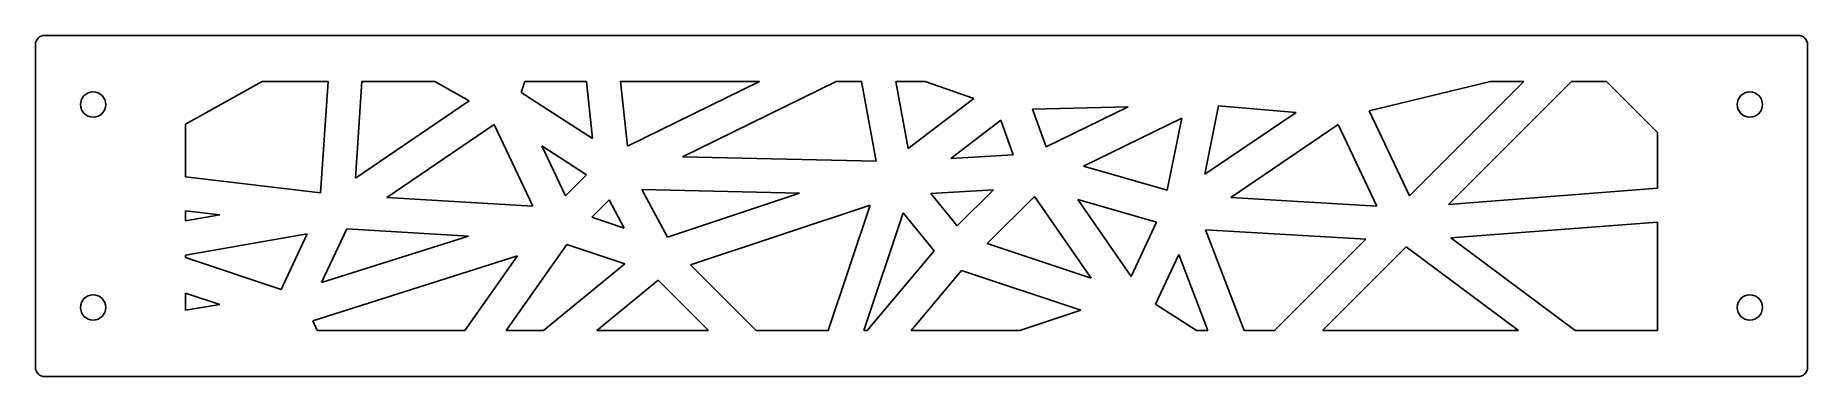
# Model space of a CAD drawing. Header units: millimetres. Extents: x -192 to 192, y -37 to 37.
import ezdxf

# ---------------------------------------------------------------- set-up
doc = ezdxf.new("R2010")
doc.units = ezdxf.units.MM

msp = doc.modelspace()

# ---------------------------------------------------------------- linework, layer by layer
at = {"color": 7, "linetype": 'Continuous', "lineweight": 25}
for p, q in [((-192, 35), (-192, -35)), ((190, 37), (-190, 37)), ((192, -35), (192, 35)), ((-159.5, 17.75), (-142.85, 27)), ((-142.85, 27), (-128.6, 27)), ((-128.6, 27), (-130.21, 2.89)), ((-122.67, 6.06), (-121.27, 27)), ((-121.27, 27), (-105.42, 27)), ((-105.42, 27), (-98.02, 22.82)), ((-86.73, 24.64), (-85.94, 27)), ((-85.94, 27), (-72.57, 27)), ((-72.57, 27), (-71.26, 14.62)), ((-63.72, 12.98), (-65.22, 27)), ((-65.22, 27), (-35.13, 27)), ((-35.13, 27), (-63.72, 12.98)), ((-51.76, 10.7), (-18.52, 27)), ((-18.52, 27), (-12.99, 27)), ((-12.99, 27), (-9.79, 9.72)), ((-2.86, 12.49), (-5.55, 27)), ((-5.55, 27), (0.77, 27)), ((0.77, 27), (11.31, 23.32)), ((97.01, 20.61), (123.27, 27)), ((130.51, 27), (105.73, 2.22)), ((114.22, 0.36), (140.86, 27)), ((123.27, 27), (130.51, 27)), ((140.86, 27), (148.44, 27)), ((148.44, 27), (159.5, 15.94)), ((-71.26, 14.62), (-86.73, 24.64)), ((11.31, 23.32), (-2.86, 12.49)), ((-98.02, 22.82), (-122.67, 6.06)), ((24.08, 21.01), (44.79, 21.53)), ((27.04, 12.83), (24.08, 21.01)), ((44.79, 21.53), (27.04, 12.83)), ((61.41, 6.87), (64.37, 21.69)), ((81.17, 20.31), (61.41, 6.87)), ((64.37, 21.69), (81.17, 20.31)), ((105.73, 2.22), (97.01, 20.61)), ((-159.5, 6.3), (-159.5, 17.75)), ((-115.87, 1.84), (-92.57, 17.68)), ((-92.57, 17.68), (-84.19, -0.03)), ((6.34, 10.31), (17.17, 18.6)), ((17.17, 18.6), (19.88, 11.11)), ((35.12, 8.64), (56.38, 19.06)), ((56.38, 19.06), (53.26, 3.43)), ((67.01, 1.84), (90.31, 17.68)), ((90.31, 17.68), (98.69, -0.03)), ((159.5, 15.94), (159.5, 3.85)), ((-77.15, 2.22), (-82.29, 13.05)), ((-82.29, 13.05), (-72.59, 6.78)), ((-9.79, 9.72), (-51.76, 10.7)), ((19.88, 11.11), (6.34, 10.31)), ((53.26, 3.43), (35.12, 8.64)), ((-130.21, 2.89), (-159.5, 6.3)), ((-72.59, 6.78), (-77.15, 2.22)), ((159.5, 3.85), (114.22, 0.36)), ((-84.19, -0.03), (-115.87, 1.84)), ((-71.47, -2.44), (-67.7, 1.33)), ((-67.7, 1.33), (-64.4, -4.8)), ((-55.04, -6.74), (-60.61, 3.59)), ((-60.61, 3.59), (-26.44, 2.79)), ((-26.44, 2.79), (-55.04, -6.74)), ((-50.04, -12.78), (-11.15, 0.18)), ((-11.15, 0.18), (-20.21, -27)), ((2, 2.73), (15.6, 3.53)), ((7.76, -4.31), (2, 2.73)), ((15.6, 3.53), (7.76, -4.31)), ((14.26, -8.16), (24.48, 2.06)), ((24.48, 2.06), (36.79, -15.67)), ((45.44, -15.3), (33.85, 1.39)), ((33.85, 1.39), (50.94, -3.52)), ((98.69, -0.03), (67.01, 1.84)), ((-159.5, -3.24), (-159.5, -1.07)), ((-159.5, -1.07), (-152.08, -1.93)), ((-152.08, -1.93), (-159.5, -3.24)), ((-64.4, -4.8), (-71.47, -2.44)), ((-12.5, -27), (-4, -1.49)), ((-4, -1.49), (2.74, -9.73)), ((50.94, -3.52), (45.44, -15.3)), ((114.67, -6.94), (159.5, -3.49)), ((159.5, -3.49), (159.5, -27)), ((-159.5, -10.67), (-133.1, -6.01)), ((-133.1, -6.01), (-138.75, -18.11)), ((-129.98, -16.61), (-124.55, -4.98)), ((-98.19, -6.53), (-129.98, -16.61)), ((-124.55, -4.98), (-98.19, -6.53)), ((69.91, -27), (61.52, -5.17)), ((61.52, -5.17), (96.3, -7.21)), ((96.3, -7.21), (76.51, -27)), ((141.65, -27), (114.67, -6.94)), ((-159.5, -11.2), (-159.5, -10.67)), ((-138.75, -18.11), (-159.5, -11.2)), ((-131.87, -24.88), (-87.51, -10.82)), ((-87.51, -10.82), (-98.96, -27)), ((-90, -27), (-76.82, -8.37)), ((-76.82, -8.37), (-64.26, -12.56)), ((2.74, -9.73), (-11.77, -27)), ((36.79, -15.67), (14.26, -8.16)), ((50.72, -21.27), (55.74, -10.53)), ((55.74, -10.53), (62.08, -27)), ((86.86, -27), (104.99, -8.86)), ((104.99, -8.86), (129.39, -27)), ((-64.26, -12.56), (-81.91, -27)), ((-35.82, -27), (-50.04, -12.78)), ((-2.22, -27), (8.69, -14.01)), ((8.69, -14.01), (34.5, -22.61)), ((-159.5, -22.6), (-159.5, -18.91)), ((-159.5, -18.91), (-152.06, -21.39)), ((-70.36, -27), (-57.05, -16.11)), ((-57.05, -16.11), (-46.16, -27)), ((-152.06, -21.39), (-159.5, -22.6)), ((34.5, -22.61), (21.34, -27)), ((59.57, -27), (50.72, -21.27)), ((-130.96, -27), (-131.87, -24.88)), ((-98.96, -27), (-130.96, -27)), ((-81.91, -27), (-90, -27)), ((-46.16, -27), (-70.36, -27)), ((-20.21, -27), (-35.82, -27)), ((-11.77, -27), (-12.5, -27)), ((21.34, -27), (-2.22, -27)), ((62.08, -27), (59.57, -27)), ((76.51, -27), (69.91, -27)), ((129.39, -27), (86.86, -27)), ((159.5, -27), (141.65, -27)), ((-190, -37), (190, -37))]:
    msp.add_line(p, q, dxfattribs=at)
for centre in [(-179.5, 22), (179.5, 22), (-179.5, -22), (179.5, -22)]:
    msp.add_circle(centre, 2.75, dxfattribs=at)
for centre, start, end in [((-190, 35), 90, 180), ((190, 35), 0, 90), ((-190, -35), 180, 270), ((190, -35), 270, 0)]:
    msp.add_arc(centre, 2, start, end, dxfattribs=at)

doc.saveas('drawing.dxf')
